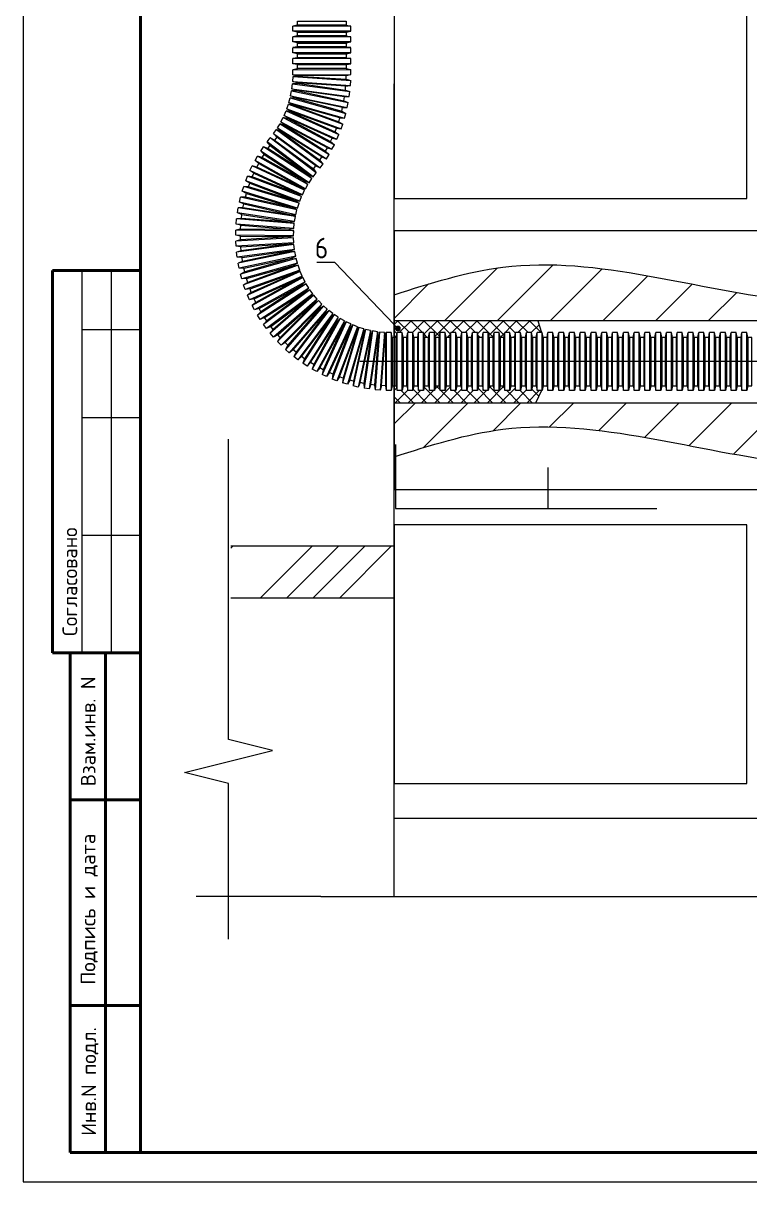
# Model space of a CAD drawing. Header units: millimetres. Extents: x -495897 to 1376592, y -28539 to 470976.
# Drawn here: x 304673 to 317042, y 242224 to 261932 of the extents above; entities that cross this region are included whole.
import ezdxf
from ezdxf import colors
from ezdxf.entities.mleader import LeaderData, LeaderLine
from ezdxf.enums import TextEntityAlignment as Align
from ezdxf.math import Vec2, Vec3

# ---------------------------------------------------------------- set-up
doc = ezdxf.new("R2010")
doc.units = ezdxf.units.MM
doc.linetypes.add('K5LT_BASIC', pattern=[0])
doc.linetypes.add('K5LT_THIN_INCLUDED_TO_HATCHING', pattern=[0])
doc.styles.add('ISOCPEUR', font='isocpeur.ttf', dxfattribs={"width": 0.9, "height": 350})
doc.styles.add('XREF1$0$Standard', font='isocpeur.ttf')
doc.styles.add('ГОСТ', font='')
doc.styles.get('ГОСТ').set_extended_font_data('GOST 2.304 type A')
doc.dimstyles.new('ГОСТ', dxfattribs={"dimtxt": 2.5, "dimasz": 2.5, "dimexe": 1.25, "dimexo": 0, "dimgap": 1, "dimtad": 1, "dimtxsty": 'ГОСТ', "dimblk": 'ARCHTICK', "dimcen": 2.5, "dimaunit": 1, "dimadec": 3, "dimazin": 0, "dimtfac": 1, "dimtmove": 0, "dimatfit": 3, "dimldrblk": 'DOTSMALL', "dimfxl": 1, "dimlwd": 13, "dimlwe": 13, "dimarcsym": 0})
pattern_1 = [(45, (224389.19, 432206.3), (-112.2532, 112.2532), []), (135, (224389.19, 432206.3), (-112.2532, -112.2532), [])]
pattern_2 = [(45, (219572.1, 432206.3), (-449.0128, 449.0128), [])]

# ---------------------------------------------------------------- blocks, each defined once
blk = doc.blocks.new('*U1052')
at = {"lineweight": 50}
for p, q in [((5, 155), (20, 155)), ((5, 155), (5, 90)), ((5, 90), (20, 90)), ((8, 5), (8, 90)), ((14, 5), (14, 90)), ((8, 65), (20, 65)), ((8, 30), (20, 30)), ((8, 5), (20, 5))]:
    blk.add_line(p, q, dxfattribs=at)
for p, q in [((10, 155), (10, 90)), ((15, 155), (15, 90)), ((10, 145), (20, 145)), ((10, 130), (20, 130)), ((10, 110), (20, 110))]:
    blk.add_line(p, q)
blk.add_lwpolyline([(0, 0), (420, 0), (420, 297), (0, 297)], close=True)
blk.add_lwpolyline([(20, 292), (415, 292), (415, 5), (20, 5)], close=True, dxfattribs=at)
at = {"style": 'XREF1$0$Standard'}
for s, p in [('Согласовано', (7.95, 102.07)), ('Взам.инв. N', (11.07, 76.61)), ('Подпись и дата', (11.04, 46.36)), ('Инв.N подл.', (11.17, 17.07))]:
    blk.add_text(s, height=2.5, rotation=90, dxfattribs=at).set_placement(p, align=Align.MIDDLE_CENTER)
for tag, p in [('СОГЛАСОВАНО_ДАТА2', (14.37, 145.56)), ('СОГЛАСОВАНО_ДАТА3', (19.37, 145.56)), ('СОГЛАСОВАНО_ФАМИЛИЯ2', (14.37, 110.56)), ('СОГЛАСОВАНО_ФАМИЛИЯ3', (19.37, 110.56)), ('СОГЛАСОВАНО_ДОЛЖНОСТЬ2', (14.37, 90.56)), ('СОГЛАСОВАНО_ДОЛЖНОСТЬ3', (19.37, 90.56))]:
    blk.add_attdef(tag, p, '', height=2.5, rotation=90, dxfattribs=at)
for tag, p in [('ВЗАМ_ИНВ_НОМЕР', (19.37, 77.5)), ('ИНВ_N_ПОДЛ', (19.37, 17.5))]:
    blk.add_attdef(tag, text='', height=2.5, rotation=90, dxfattribs=at).set_placement(p, align=Align.CENTER)
blk.add_attdef('ИНВ_ДАТА', text='', height=2.5, rotation=90, dxfattribs=at).set_placement((19.37, 63.83), align=Align.RIGHT)
blk = doc.blocks.new('кирпичная стена')
at = {"linetype": 'K5LT_BASIC', "lineweight": 18}
for p, q in [((260, 106.16), (260, 194.16)), ((380, 194.16), (380, 106.16)), ((380, -131.23), (380, 145.24)), ((380, 106.16), (260, 106.16)), ((130, 95.24), (380, 95.24)), ((380, 95.24), (380, 7.24)), ((380, 7.24), (130, 7.24)), ((260, -92.76), (260, -4.76)), ((260, -4.76), (380, -4.76)), ((380, -4.76), (380, -92.76)), ((380, -92.76), (260, -92.76)), ((130, -104.76), (380, -104.76))]:
    blk.add_line(p, q, dxfattribs=at)
at = {"linetype": 'K5LT_THIN_INCLUDED_TO_HATCHING', "lineweight": 9}
blk.add_line((405, -131.23), (237.5, -131.23), dxfattribs=at)
blk = doc.blocks.new('_Dot')
at = {"color": 0, "linetype": 'ByBlock', "lineweight": -2}
blk.add_line((-0.5, 0), (-1, 0), dxfattribs=at)
at = {"color": 0, "linetype": 'ByBlock', "lineweight": 0, "const_width": 0.5}
blk.add_lwpolyline([(-0.25, 0, 1), (0.25, 0, 1)], format="xyb", close=True, dxfattribs=at)
blk = doc.blocks.new('_ArchTick')
at = {"color": 0, "const_width": 0.15}
blk.add_lwpolyline([(-0.5, -0.5), (0.5, 0.5)], dxfattribs=at)
blk = doc.blocks.new('*D1063')
at = {"color": 0, "lineweight": 13, "transparency": 16777216}
for p, q in [((311013, 254766), (311013, 253677)), ((313603, 254373), (313603, 253677)), ((311013, 253678), (313603, 253678)), ((313603, 253678), (315457, 253678))]:
    blk.add_line(p, q, dxfattribs=at)
at = {"layer": 'Defpoints', "color": 0, "transparency": 16777216}
for p in [(311013, 254771), (313603, 254378), (311013, 253678)]:
    blk.add_point(p, dxfattribs=at)
at = {"color": 0, "lineweight": 13, "transparency": 16777216, "xscale": 3, "yscale": 3, "zscale": 3, "rotation": 180}
blk.add_blockref('_ArchTick', (311013, 253678), dxfattribs=at)
at = {"color": 0, "lineweight": 13, "transparency": 16777216, "xscale": 3, "yscale": 3, "zscale": 3}
blk.add_blockref('_ArchTick', (313603, 253678), dxfattribs=at)
at = {"color": 0, "lineweight": 13, "transparency": 16777216, "insert": (315453, 253681), "char_height": 2.5, "attachment_point": 5, "style": 'ГОСТ'}
blk.add_mtext('min50', dxfattribs=at)
blk = doc.blocks.new('_DotSmall')
at = {"color": 0, "linetype": 'ByBlock', "const_width": 0.5}
blk.add_lwpolyline([(-0.0625, 0, 1), (0.0625, 0, 1)], format="xyb", close=True, dxfattribs=at)

msp = doc.modelspace()

# ---------------------------------------------------------------- hatches: boundary and pattern name
h = msp.add_hatch()
h.set_pattern_fill('ANSI31', color=256, scale=200)
h.set_pattern_definition(pattern_2)
edge = h.paths.add_edge_path()
edge.add_spline(control_points=[(323490.678, 257759.785), (321595.795, 257387.873), (318048.36, 256691.612), (313823.641, 258214.95), (311603.84, 257509.023), (310990.678, 257314.029)], knot_values=[0, 0, 0, 0, 57.222456367, 107.126832094, 126.172454205, 126.172454205, 126.172454205, 126.172454205], degree=3, periodic=0)
edge.add_line((310990.678, 257314.029), (310990.678, 256868.214))
edge.add_line((310990.678, 256868.214), (320990.678, 256868.214))
edge.add_line((320990.678, 256868.214), (320990.678, 257175.316))
edge.add_line((320990.678, 257175.316), (323490.678, 257175.316))
edge.add_line((323490.678, 257175.316), (323490.678, 257759.785))
h = msp.add_hatch()
h.set_pattern_fill('ANSI37', color=256, scale=50)
h.set_pattern_definition(pattern_1)
h.paths.add_polyline_path([(313434.487, 256869.584), (310990.678, 256869.584), (310990.678, 256587.338), (311021.741, 256587.338), (311037.644, 256667.816), (311123.304, 256667.816), (311139.207, 256587.338), (311205.185, 256587.338), (311221.088, 256667.816), (311306.749, 256667.816), (311322.652, 256587.338), (311388.63, 256587.338), (311404.533, 256667.816), (311490.193, 256667.816), (311506.096, 256587.338), (311572.075, 256587.338), (311587.978, 256667.816), (311673.638, 256667.816), (311689.541, 256587.338), (311755.519, 256587.338), (311771.422, 256667.816), (311857.082, 256667.816), (311872.985, 256587.338), (311938.964, 256587.338), (311954.867, 256667.816), (312040.527, 256667.816), (312056.43, 256587.338), (312122.409, 256587.338), (312138.311, 256667.816), (312223.972, 256667.816), (312239.875, 256587.338), (312305.853, 256587.338), (312321.756, 256667.816), (312407.416, 256667.816), (312423.319, 256587.338), (312489.298, 256587.338), (312505.201, 256667.816), (312590.861, 256667.816), (312606.764, 256587.338), (312672.742, 256587.338), (312688.645, 256667.816), (312774.306, 256667.816), (312790.208, 256587.338), (312856.187, 256587.338), (312872.09, 256667.816), (312957.75, 256667.816), (312973.653, 256587.338), (313039.632, 256587.338), (313055.535, 256667.816), (313141.195, 256667.816), (313157.098, 256587.338), (313223.076, 256587.338), (313238.979, 256667.816), (313324.639, 256667.816), (313340.542, 256587.338), (313406.521, 256587.338), (313422.424, 256667.816), (313497.759, 256667.816)])
h = msp.add_hatch()
h.set_pattern_fill('ANSI37', color=256, scale=50)
h.set_pattern_definition(pattern_1)
h.paths.add_polyline_path([(313497.759, 255682.816), (313422.424, 255682.816), (313406.521, 255763.293), (313340.542, 255763.293), (313324.639, 255682.816), (313238.979, 255682.816), (313223.076, 255763.293), (313157.098, 255763.293), (313141.195, 255682.816), (313055.535, 255682.816), (313039.632, 255763.293), (312973.653, 255763.293), (312957.75, 255682.816), (312872.09, 255682.816), (312856.187, 255763.293), (312790.208, 255763.293), (312774.306, 255682.816), (312688.645, 255682.816), (312672.742, 255763.293), (312606.764, 255763.293), (312590.861, 255682.816), (312505.201, 255682.816), (312489.298, 255763.293), (312423.319, 255763.293), (312407.416, 255682.816), (312321.756, 255682.816), (312305.853, 255763.293), (312239.875, 255763.293), (312223.972, 255682.816), (312138.311, 255682.816), (312122.409, 255763.293), (312056.43, 255763.293), (312040.527, 255682.816), (311954.867, 255682.816), (311938.964, 255763.293), (311872.985, 255763.293), (311857.082, 255682.816), (311771.422, 255682.816), (311755.519, 255763.293), (311689.541, 255763.293), (311673.638, 255682.816), (311587.978, 255682.816), (311572.075, 255763.293), (311506.096, 255763.293), (311490.193, 255682.816), (311404.533, 255682.816), (311388.63, 255763.293), (311322.652, 255763.293), (311306.749, 255682.816), (311221.088, 255682.816), (311205.185, 255763.293), (311139.207, 255763.293), (311123.304, 255682.816), (311037.644, 255682.816), (311021.741, 255763.293), (310990.678, 255763.293), (310990.678, 255470.392), (311217.292, 255470.392), (311323.831, 255585.626, -1), (311332.317, 255594.804, -1), (311323.831, 255585.626), (311217.292, 255470.392), (313394.113, 255470.392)])
h = msp.add_hatch()
h.set_pattern_fill('ANSI31', color=256, scale=200)
h.set_pattern_definition(pattern_2)
edge = h.paths.add_edge_path()
edge.add_line((320990.678, 255468.994), (310990.678, 255468.994))
edge.add_line((310990.678, 255468.994), (310990.678, 254556.216))
edge.add_spline(control_points=[(310990.678, 254556.216), (311603.84, 254751.209), (313823.641, 255457.136), (318048.36, 253933.798), (321595.795, 254630.059), (323490.678, 255001.971)], knot_values=[0, 0, 0, 0, 19.045622111, 68.949997839, 126.172454205, 126.172454205, 126.172454205, 126.172454205], degree=3, periodic=0)
edge.add_line((323490.678, 255001.971), (323490.678, 255175.316))
edge.add_line((323490.678, 255175.316), (320990.678, 255175.316))
edge.add_line((320990.678, 255175.316), (320990.678, 255468.994))
h = msp.add_hatch()
h.set_pattern_fill('ANSI34', color=256, scale=100)
h.set_pattern_definition([(45, (221968, 402491), (-1347.038, 1347.038), []), (45, (222417.1, 402491), (-1347.038, 1347.038), []), (45, (222866.1, 402491), (-1347.038, 1347.038), []), (45, (223315.1, 402491), (-1347.038, 1347.038), [])])
h.paths.add_polyline_path([(308209.587, 253034.92), (308209.587, 252152.566), (310990.678, 252152.566), (310990.678, 253034.92)])

# ---------------------------------------------------------------- linework, layer by layer
for p, q in [((309344.532, 261899.234), (309264.055, 261883.331)), ((309264.055, 261797.671), (309264.055, 261883.331)), ((310249.055, 261883.331), (309264.055, 261883.331)), ((309344.532, 261781.768), (309264.055, 261797.671)), ((310249.055, 261797.671), (309264.055, 261797.671)), ((310168.577, 261899.234), (310249.055, 261883.331)), ((310168.577, 261781.768), (310249.055, 261797.671)), ((310249.055, 261797.671), (310249.055, 261883.331)), ((309344.532, 261715.789), (309264.055, 261699.886)), ((309264.055, 261614.226), (309264.055, 261699.886)), ((310249.055, 261699.886), (309264.055, 261699.886)), ((309344.532, 261598.323), (309264.055, 261614.226)), ((310249.055, 261614.226), (309264.055, 261614.226)), ((309344.532, 261532.345), (309264.055, 261516.442)), ((310168.577, 261715.789), (310249.055, 261699.886)), ((310168.577, 261598.323), (310249.055, 261614.226)), ((310168.577, 261532.345), (310249.055, 261516.442)), ((310249.055, 261614.226), (310249.055, 261699.886)), ((309344.532, 261527.999), (309264.055, 261512.096)), ((310249.055, 261516.442), (309264.055, 261516.442)), ((309264.055, 261426.436), (309264.055, 261512.096)), ((310249.055, 261512.096), (309264.055, 261512.096)), ((309264.055, 261426.436), (309264.055, 261512.096)), ((309344.532, 261410.533), (309264.055, 261426.436)), ((310249.055, 261426.436), (309264.055, 261426.436)), ((309344.532, 261410.533), (309264.055, 261426.436)), ((310249.055, 261426.436), (309264.055, 261426.436)), ((309344.532, 261344.554), (309264.055, 261328.651)), ((309344.532, 261344.554), (309264.055, 261328.651)), ((310168.577, 261527.999), (310249.055, 261512.096)), ((310168.577, 261410.533), (310249.055, 261426.436)), ((310168.577, 261410.533), (310249.055, 261426.436)), ((310168.577, 261344.554), (310249.055, 261328.651)), ((310168.577, 261344.554), (310249.055, 261328.651)), ((310249.055, 261426.436), (310249.055, 261512.096)), ((310249.055, 261426.436), (310249.055, 261512.096)), ((309264.055, 261242.991), (309264.055, 261328.651)), ((310249.055, 261328.651), (309264.055, 261328.651)), ((310249.055, 261328.651), (309264.055, 261328.651)), ((309344.532, 261227.088), (309264.055, 261242.991)), ((310249.055, 261242.991), (309264.055, 261242.991)), ((309344.563, 261153.974), (309264.226, 261137.375)), ((309264.226, 261137.375), (310249.189, 261145.904)), ((310168.577, 261227.088), (310249.055, 261242.991)), ((310168.577, 261161.11), (310249.189, 261145.904)), ((310249.055, 261242.991), (310249.055, 261328.651)), ((310249.931, 261060.247), (310249.189, 261145.904)), ((309260.81, 260938.33), (309266.68, 261023.789)), ((309264.968, 261051.718), (309264.226, 261137.375)), ((309264.968, 261051.718), (310249.931, 261060.247)), ((309345.58, 261036.512), (309264.968, 261051.718)), ((309348.057, 261034.14), (309266.68, 261023.789)), ((309266.68, 261023.789), (310249.364, 260956.291)), ((310169.594, 261043.648), (310249.931, 261060.247)), ((310170.166, 260977.672), (310249.364, 260956.291)), ((310243.494, 260870.833), (310249.364, 260956.291)), ((309225.914, 260697.405), (309243.32, 260781.278)), ((309243.32, 260781.278), (310207.771, 260581.127)), ((309325.35, 260780.496), (309243.32, 260781.278)), ((309247.367, 260817.819), (309259.078, 260902.675)), ((309324.915, 260791.064), (309247.367, 260817.819)), ((309247.367, 260817.819), (310223.12, 260683.162)), ((309340.974, 260907.427), (309259.078, 260902.675)), ((309259.078, 260902.675), (310234.83, 260768.018)), ((309340.008, 260916.95), (309260.81, 260938.33)), ((309260.81, 260938.33), (310243.494, 260870.833)), ((310157.282, 260794.774), (310234.83, 260768.018)), ((310162.116, 260860.482), (310243.494, 260870.833)), ((310223.12, 260683.162), (310234.83, 260768.018)), ((309161.059, 260472.936), (309190.553, 260553.359)), ((309190.553, 260553.359), (310115.324, 260214.205)), ((309271.585, 260540.579), (309190.553, 260553.359)), ((309196.707, 260580.655), (309219.907, 260663.113)), ((309269.869, 260543.549), (309196.707, 260580.655)), ((309196.707, 260580.655), (310144.889, 260313.87)), ((309219.907, 260663.113), (310168.09, 260396.328)), ((309301.684, 260656.624), (309219.907, 260663.113)), ((309301.481, 260665.481), (309225.914, 260697.405)), ((309225.914, 260697.405), (310190.365, 260497.254)), ((310132.204, 260613.051), (310207.771, 260581.127)), ((310141.224, 260678.41), (310223.12, 260683.162)), ((310190.365, 260497.254), (310207.771, 260581.127)), ((309115.435, 260362.834), (309150.556, 260440.964)), ((309182.318, 260315.334), (309115.435, 260362.834)), ((309115.435, 260362.834), (310013.841, 259958.988)), ((309150.556, 260440.964), (310048.962, 260037.118)), ((309230.478, 260422.473), (309150.556, 260440.964)), ((309231.14, 260430.296), (309161.059, 260472.936)), ((309161.059, 260472.936), (310085.829, 260133.783)), ((310094.928, 260433.434), (310168.09, 260396.328)), ((310108.335, 260498.036), (310190.365, 260497.254)), ((310144.889, 260313.87), (310168.09, 260396.328)), ((309000.071, 260149.516), (309045.542, 260222.111)), ((309045.542, 260222.111), (309880.305, 259699.238)), ((309122.187, 260192.868), (309045.542, 260222.111)), ((309060.958, 260253.326), (309101.267, 260328.909)), ((309124.485, 260201.424), (309060.958, 260253.326)), ((309060.958, 260253.326), (309930.086, 259789.815)), ((309101.267, 260328.909), (309970.395, 259865.398)), ((309179.761, 260305.071), (309101.267, 260328.909)), ((310045.243, 260256.846), (310115.324, 260214.205)), ((310063.113, 260320.358), (310144.889, 260313.87)), ((310085.829, 260133.783), (310115.324, 260214.205)), ((308824.872, 259912.69), (308876.462, 259981.072)), ((309662.783, 259387.84), (308876.462, 259981.072)), ((308951.559, 259942.499), (308876.462, 259981.072)), ((308935.546, 260056.186), (308986.484, 260125.056)), ((308990.792, 259995.545), (308935.546, 260056.186)), ((308935.546, 260056.186), (309727.474, 259470.46)), ((308986.484, 260125.056), (309778.412, 259539.33)), ((309060.643, 260089.986), (308986.484, 260125.056)), ((309059.832, 260093.319), (309000.071, 260149.516)), ((309000.071, 260149.516), (309834.834, 259626.644)), ((309933.919, 259977.479), (310013.841, 259958.988)), ((309982.08, 260084.618), (310048.962, 260037.118)), ((310004.797, 260146.562), (310085.829, 260133.783)), ((310013.841, 259958.988), (310048.962, 260037.118)), ((308716.874, 259757.864), (308763.735, 259829.57)), ((309588.271, 259290.714), (308763.735, 259829.57)), ((308839.802, 259798.856), (308763.735, 259829.57)), ((308879.539, 259851.526), (308824.872, 259912.69)), ((309611.193, 259319.458), (308824.872, 259912.69)), ((309851.592, 259813.653), (309930.086, 259789.815)), ((309906.868, 259917.301), (309970.395, 259865.398)), ((309930.086, 259789.815), (309970.395, 259865.398)), ((308619.669, 259595.849), (308661.427, 259670.641)), ((308682.184, 259542.732), (308619.669, 259595.849)), ((309479.707, 259115.681), (308619.669, 259595.849)), ((309521.464, 259190.474), (308661.427, 259670.641)), ((308739.447, 259645.296), (308661.427, 259670.641)), ((308775.541, 259700.526), (308716.874, 259757.864)), ((309541.41, 259219.008), (308716.874, 259757.864)), ((309723.166, 259599.971), (309778.412, 259539.33)), ((309758.189, 259655.886), (309834.834, 259626.644)), ((309820.545, 259755.436), (309880.305, 259699.238)), ((309834.834, 259626.644), (309880.305, 259699.238)), ((308534.416, 259426.582), (308570.278, 259504.374)), ((308600.844, 259378.448), (308534.416, 259426.582)), ((309428.94, 259014.208), (308534.416, 259426.582)), ((309464.802, 259092), (308570.278, 259504.374)), ((308650.021, 259485.124), (308570.278, 259504.374)), ((309611.193, 259319.458), (309662.783, 259387.84)), ((309612.948, 259453.322), (309662.783, 259387.84)), ((309653.315, 259505.53), (309727.474, 259470.46)), ((309727.474, 259470.46), (309778.412, 259539.33)), ((308462.057, 259251.941), (308492.315, 259332.079)), ((308531.729, 259208.636), (308462.057, 259251.941)), ((309383.559, 258904.006), (308462.057, 259251.941)), ((309413.817, 258984.144), (308492.315, 259332.079)), ((308573.222, 259318.529), (308492.315, 259332.079)), ((309458.949, 259243.591), (309521.464, 259190.474)), ((309465.343, 259249.722), (309541.41, 259219.008)), ((309479.707, 259115.681), (309521.464, 259190.474)), ((309529.604, 259348.052), (309588.271, 259290.714)), ((309537.37, 259355.231), (309611.193, 259319.458)), ((309541.41, 259219.008), (309588.271, 259290.714)), ((308354.327, 258890.152), (308373.345, 258973.674)), ((309333.761, 258754.982), (308373.345, 258973.674)), ((308455.345, 258971.313), (308373.345, 258973.674)), ((308402.002, 259072.977), (308426.786, 259154.973)), ((308474.435, 259034.469), (308402.002, 259072.977)), ((309344.869, 258787.976), (308402.002, 259072.977)), ((309369.654, 258869.973), (308426.786, 259154.973)), ((308508.423, 259146.911), (308426.786, 259154.973)), ((309344.145, 259027.449), (309413.817, 258984.144)), ((309349.197, 259033.458), (309428.94, 259014.208)), ((309383.559, 258904.006), (309413.817, 258984.144)), ((309398.375, 259140.135), (309464.802, 259092)), ((309401.687, 259141.027), (309479.707, 259115.681)), ((309428.94, 259014.208), (309464.802, 259092)), ((308320.162, 258703.733), (308332.679, 258788.474)), ((308414.616, 258792.446), (308332.679, 258788.474)), ((309307.106, 258644.541), (308332.679, 258788.474)), ((308429.265, 258856.778), (308354.327, 258890.152)), ((309314.743, 258671.46), (308354.327, 258890.152)), ((309258.823, 258788.356), (309333.761, 258754.982)), ((309263.233, 258796.039), (309344.869, 258787.976)), ((309297.221, 258908.481), (309369.654, 258869.973)), ((309302.652, 258917.556), (309383.559, 258904.006)), ((309344.869, 258787.976), (309369.654, 258869.973)), ((308299.985, 258516.041), (308306.668, 258601.44)), ((308388.14, 258611.017), (308306.668, 258601.44)), ((309288.666, 258524.598), (308306.668, 258601.44)), ((308397.451, 258676.241), (308320.162, 258703.733)), ((309294.589, 258559.801), (308320.162, 258703.733)), ((309229.816, 258672.033), (309307.106, 258644.541)), ((309232.743, 258673.822), (309314.743, 258671.46)), ((309294.589, 258559.801), (309307.106, 258644.541)), ((309314.743, 258671.46), (309333.761, 258754.982)), ((308292.28, 258327.427), (308293.188, 258413.082)), ((308373.83, 258428.131), (308293.188, 258413.082)), ((309278.133, 258402.637), (308293.188, 258413.082)), ((308378.977, 258493.908), (308299.985, 258516.041)), ((309281.983, 258439.199), (308299.985, 258516.041)), ((309197.829, 258419.392), (309278.133, 258402.637)), ((309200.511, 258429.623), (309281.983, 258439.199)), ((309209.675, 258546.731), (309288.666, 258524.598)), ((309212.652, 258555.828), (309294.589, 258559.801)), ((309277.224, 258316.981), (309278.133, 258402.637)), ((309281.983, 258439.199), (309288.666, 258524.598)), ((308372.584, 258310.672), (308292.28, 258327.427)), ((309277.224, 258316.981), (308292.28, 258327.427)), ((309275.769, 258282.198), (308292.486, 258224.072)), ((308371.884, 258244.697), (308292.486, 258224.072)), ((308297.54, 258138.562), (308292.486, 258224.072)), ((309280.824, 258196.687), (308297.54, 258138.562)), ((309194.494, 258293.324), (309275.769, 258282.198)), ((309196.583, 258301.933), (309277.224, 258316.981)), ((309201.425, 258176.063), (309280.824, 258196.687)), ((309280.824, 258196.687), (309275.769, 258282.198)), ((308378.816, 258127.435), (308297.54, 258138.562)), ((309281.006, 258168.707), (308305.139, 258034.882)), ((308382.709, 258061.572), (308305.139, 258034.882)), ((308316.777, 257950.017), (308305.139, 258034.882)), ((309292.644, 258083.841), (308316.777, 257950.017)), ((309296.076, 258050.363), (308332.149, 257847.708)), ((309199.114, 258173.528), (309281.006, 258168.707)), ((309214.049, 258049.368), (309296.076, 258050.363)), ((309215.073, 258057.151), (309292.644, 258083.841)), ((309292.644, 258083.841), (309281.006, 258168.707)), ((309313.7, 257966.535), (309296.076, 258050.363)), ((308398.668, 257945.195), (308316.777, 257950.017)), ((308407.632, 257879.828), (308332.149, 257847.708)), ((308349.773, 257763.88), (308332.149, 257847.708)), ((309313.7, 257966.535), (308349.773, 257763.88)), ((309320.296, 257930.367), (308372.229, 257663.171)), ((309343.532, 257847.919), (308395.465, 257580.722)), ((309351.926, 257814.132), (308424.753, 257481.604)), ((309238.216, 257934.415), (309313.7, 257966.535)), ((309238.522, 257923.843), (309320.296, 257930.367)), ((309270.386, 257810.781), (309343.532, 257847.919)), ((309270.805, 257801.933), (309351.926, 257814.132)), ((309343.532, 257847.919), (309320.296, 257930.367)), ((309380.844, 257733.5), (309351.926, 257814.132)), ((308431.8, 257764.875), (308349.773, 257763.88)), ((308445.374, 257700.308), (308372.229, 257663.171)), ((308395.465, 257580.722), (308372.229, 257663.171)), ((309380.844, 257733.5), (308453.671, 257400.973)), ((309388.894, 257706.702), (308490.143, 257303.623)), ((309423.947, 257628.543), (308525.197, 257225.464)), ((309432.347, 257605.673), (308569.284, 257130.966)), ((309308.956, 257688.28), (309388.894, 257706.702)), ((309310.46, 257691.363), (309380.844, 257733.5)), ((309354.169, 257580.822), (309432.347, 257605.673)), ((309357.025, 257581.1), (309423.947, 257628.543)), ((309423.947, 257628.543), (309388.894, 257706.702)), ((309473.63, 257530.617), (309432.347, 257605.673)), ((308477.239, 257587.246), (308395.465, 257580.722)), ((308495.137, 257523.742), (308424.753, 257481.604)), ((308453.671, 257400.973), (308424.753, 257481.604)), ((308534.792, 257413.172), (308453.671, 257400.973)), ((309473.63, 257530.617), (308610.567, 257055.91)), ((309490.478, 257497.94), (308661.391, 256966.112)), ((309536.728, 257425.839), (308707.641, 256894.011)), ((309554.601, 257395.963), (308764.537, 256807.726)), ((309410.78, 257477.898), (309473.63, 257530.617)), ((309414.152, 257467.874), (309490.478, 257497.94)), ((309477.575, 257369.001), (309536.728, 257425.839)), ((309480.553, 257360.658), (309554.601, 257395.963)), ((309536.728, 257425.839), (309490.478, 257497.94)), ((309605.757, 257327.255), (309554.601, 257395.963)), ((308557.066, 257351.067), (308490.143, 257303.623)), ((308525.197, 257225.464), (308490.143, 257303.623)), ((308605.135, 257243.886), (308525.197, 257225.464)), ((309605.757, 257327.255), (308815.692, 256739.018)), ((309621.265, 257303.965), (308878.946, 256656.519)), ((309677.57, 257239.41), (308935.251, 256591.963)), ((309698.813, 257213.308), (309004.25, 256514.876)), ((309550.162, 257263.052), (309621.265, 257303.965)), ((309550.704, 257266.439), (309605.757, 257327.255)), ((309677.57, 257239.41), (309621.265, 257303.965)), ((309627.374, 257174.527), (309677.57, 257239.41)), ((309630.789, 257167.458), (309698.813, 257213.308)), ((309759.552, 257152.906), (309698.813, 257213.308)), ((308632.135, 257183.685), (308569.284, 257130.966)), ((308610.567, 257055.91), (308569.284, 257130.966)), ((308688.746, 257080.76), (308610.567, 257055.91)), ((308720.543, 257022.95), (308661.391, 256966.112)), ((309759.552, 257152.906), (309064.989, 256454.474)), ((309784.915, 257126.291), (309139.033, 256382.611)), ((309849.589, 257070.122), (309203.706, 256326.442)), ((309875.149, 257046.485), (309282.587, 256259.659)), ((309714.08, 257084.628), (309759.552, 257152.906)), ((309720.138, 257075.958), (309784.915, 257126.291)), ((309849.589, 257070.122), (309784.915, 257126.291)), ((309808.826, 256998.934), (309849.589, 257070.122)), ((309814.031, 256991.766), (309875.149, 257046.485)), ((309943.575, 256994.953), (309875.149, 257046.485)), ((308707.641, 256894.011), (308661.391, 256966.112)), ((308783.966, 256924.077), (308707.641, 256894.011)), ((308819.59, 256868.542), (308764.537, 256807.726)), ((308815.692, 256739.018), (308764.537, 256807.726)), ((309943.575, 256994.953), (309351.013, 256208.127)), ((309965.011, 256976.969), (309434.93, 256146.766)), ((310037.21, 256930.871), (309507.128, 256100.667)), ((310066.906, 256911.061), (309594.942, 256046.495)), ((310142.093, 256870.017), (309670.128, 256005.451)), ((310173.878, 256851.542), (309761.29, 255957.116)), ((310251.661, 256815.661), (309839.074, 255921.236)), ((309907.864, 256921.1), (309943.575, 256994.953)), ((309908.298, 256917.698), (309965.011, 256976.969)), ((310037.21, 256930.871), (309965.011, 256976.969)), ((310007.304, 256854.483), (310037.21, 256930.871)), ((310014.387, 256848.044), (310066.906, 256911.061)), ((310142.093, 256870.017), (310066.906, 256911.061)), ((310117.49, 256791.76), (310142.093, 256870.017)), ((310125.728, 256785.126), (310173.878, 256851.542)), ((310251.661, 256815.661), (310173.878, 256851.542)), ((310232.392, 256735.923), (310251.661, 256815.661)), ((320990.678, 256868.214), (310990.678, 256868.214)), ((313434.487, 256869.584), (313497.759, 256667.816)), ((308889.74, 256774.323), (308815.692, 256739.018)), ((308929.142, 256721.402), (308878.946, 256656.519)), ((308935.251, 256591.963), (308878.946, 256656.519)), ((309006.353, 256632.877), (308935.251, 256591.963)), ((310282.803, 256800.099), (309933.462, 255879.129)), ((310362.895, 256769.719), (310013.554, 255848.749)), ((310388.5, 256758.435), (310111.264, 255813.255)), ((310470.697, 256734.325), (310193.462, 255789.145)), ((310239.392, 256730.493), (310282.803, 256800.099)), ((310362.895, 256769.719), (310282.803, 256800.099)), ((310502.648, 256723.757), (310293.102, 255761.304)), ((310349.222, 256688.833), (310362.895, 256769.719)), ((310350.589, 256685.687), (310388.5, 256758.435)), ((310586.348, 256705.534), (310376.802, 255743.081)), ((310470.697, 256734.325), (310388.5, 256758.435)), ((310463.306, 256652.625), (310470.697, 256734.325)), ((310469.989, 256648.505), (310502.648, 256723.757)), ((310622.048, 256696.752), (310477.882, 255722.359)), ((310586.348, 256705.534), (310502.648, 256723.757)), ((310706.786, 256684.214), (310562.62, 255709.822)), ((310584.766, 256623.516), (310586.348, 256705.534)), ((310594.537, 256619.469), (310622.048, 256696.752)), ((310706.786, 256684.214), (310622.048, 256696.752)), ((310741.049, 256678.047), (310665.044, 255695.984)), ((310710.739, 256602.276), (310706.786, 256684.214)), ((310718.984, 256599.037), (310741.049, 256678.047)), ((310826.454, 256671.437), (310741.049, 256678.047)), ((310826.454, 256671.437), (310750.449, 255689.374)), ((310836.099, 256589.973), (310826.454, 256671.437)), ((310838.296, 256587.338), (310854.199, 256667.816)), ((310939.859, 256667.816), (310854.199, 256667.816)), ((310854.199, 256667.816), (310854.199, 255682.816)), ((310955.762, 256587.338), (310939.859, 256667.816)), ((310939.859, 256667.816), (310939.859, 255682.816)), ((311021.741, 256587.338), (311037.644, 256667.816)), ((311123.304, 256667.816), (311037.644, 256667.816)), ((311037.644, 255682.816), (311037.644, 256667.816)), ((311139.207, 256587.338), (311123.304, 256667.816)), ((311123.304, 255682.816), (311123.304, 256667.816)), ((311205.185, 256587.338), (311221.088, 256667.816)), ((311306.749, 256667.816), (311221.088, 256667.816)), ((311221.088, 255682.816), (311221.088, 256667.816)), ((311322.652, 256587.338), (311306.749, 256667.816)), ((311306.749, 255682.816), (311306.749, 256667.816)), ((311388.63, 256587.338), (311404.533, 256667.816)), ((311490.193, 256667.816), (311404.533, 256667.816)), ((311404.533, 255682.816), (311404.533, 256667.816)), ((311506.096, 256587.338), (311490.193, 256667.816)), ((311490.193, 255682.816), (311490.193, 256667.816)), ((311572.075, 256587.338), (311587.978, 256667.816)), ((311673.638, 256667.816), (311587.978, 256667.816)), ((311587.978, 255682.816), (311587.978, 256667.816)), ((311689.541, 256587.338), (311673.638, 256667.816)), ((311673.638, 255682.816), (311673.638, 256667.816)), ((311755.519, 256587.338), (311771.422, 256667.816)), ((311857.082, 256667.816), (311771.422, 256667.816)), ((311771.422, 255682.816), (311771.422, 256667.816)), ((311872.985, 256587.338), (311857.082, 256667.816)), ((311857.082, 255682.816), (311857.082, 256667.816)), ((311938.964, 256587.338), (311954.867, 256667.816)), ((312040.527, 256667.816), (311954.867, 256667.816)), ((311954.867, 255682.816), (311954.867, 256667.816)), ((312056.43, 256587.338), (312040.527, 256667.816)), ((312040.527, 255682.816), (312040.527, 256667.816)), ((312122.409, 256587.338), (312138.311, 256667.816)), ((312223.972, 256667.816), (312138.311, 256667.816)), ((312138.311, 255682.816), (312138.311, 256667.816)), ((312239.875, 256587.338), (312223.972, 256667.816)), ((312223.972, 255682.816), (312223.972, 256667.816)), ((312305.853, 256587.338), (312321.756, 256667.816)), ((312407.416, 256667.816), (312321.756, 256667.816)), ((312321.756, 255682.816), (312321.756, 256667.816)), ((312423.319, 256587.338), (312407.416, 256667.816)), ((312407.416, 255682.816), (312407.416, 256667.816)), ((312489.298, 256587.338), (312505.201, 256667.816)), ((312590.861, 256667.816), (312505.201, 256667.816)), ((312505.201, 255682.816), (312505.201, 256667.816)), ((312606.764, 256587.338), (312590.861, 256667.816)), ((312590.861, 255682.816), (312590.861, 256667.816)), ((312672.742, 256587.338), (312688.645, 256667.816)), ((312774.306, 256667.816), (312688.645, 256667.816)), ((312688.645, 255682.816), (312688.645, 256667.816)), ((312790.208, 256587.338), (312774.306, 256667.816)), ((312774.306, 255682.816), (312774.306, 256667.816)), ((312856.187, 256587.338), (312872.09, 256667.816)), ((312957.75, 256667.816), (312872.09, 256667.816)), ((312872.09, 255682.816), (312872.09, 256667.816)), ((312973.653, 256587.338), (312957.75, 256667.816)), ((312957.75, 255682.816), (312957.75, 256667.816)), ((313039.632, 256587.338), (313055.535, 256667.816)), ((313141.195, 256667.816), (313055.535, 256667.816)), ((313055.535, 255682.816), (313055.535, 256667.816)), ((313157.098, 256587.338), (313141.195, 256667.816)), ((313141.195, 255682.816), (313141.195, 256667.816)), ((313223.076, 256587.338), (313238.979, 256667.816)), ((313324.639, 256667.816), (313238.979, 256667.816)), ((313238.979, 255682.816), (313238.979, 256667.816)), ((313340.542, 256587.338), (313324.639, 256667.816)), ((313324.639, 255682.816), (313324.639, 256667.816)), ((313406.521, 256587.338), (313422.424, 256667.816)), ((313508.084, 256667.816), (313422.424, 256667.816)), ((313422.424, 255682.816), (313422.424, 256667.816)), ((313523.987, 256587.338), (313508.084, 256667.816)), ((313508.084, 255682.816), (313508.084, 256667.816)), ((313589.965, 256587.338), (313605.868, 256667.816)), ((313691.529, 256667.816), (313605.868, 256667.816)), ((313605.868, 255682.816), (313605.868, 256667.816)), ((313707.432, 256587.338), (313691.529, 256667.816)), ((313691.529, 255682.816), (313691.529, 256667.816)), ((313773.41, 256587.338), (313789.313, 256667.816)), ((313874.973, 256667.816), (313789.313, 256667.816)), ((313789.313, 255682.816), (313789.313, 256667.816)), ((313890.876, 256587.338), (313874.973, 256667.816)), ((313874.973, 255682.816), (313874.973, 256667.816)), ((313956.855, 256587.338), (313972.758, 256667.816)), ((314058.418, 256667.816), (313972.758, 256667.816)), ((313972.758, 255682.816), (313972.758, 256667.816)), ((314074.321, 256587.338), (314058.418, 256667.816)), ((314058.418, 255682.816), (314058.418, 256667.816)), ((314140.299, 256587.338), (314156.202, 256667.816)), ((314241.862, 256667.816), (314156.202, 256667.816)), ((314156.202, 255682.816), (314156.202, 256667.816)), ((314257.765, 256587.338), (314241.862, 256667.816)), ((314241.862, 255682.816), (314241.862, 256667.816)), ((314323.744, 256587.338), (314339.647, 256667.816)), ((314425.307, 256667.816), (314339.647, 256667.816)), ((314339.647, 255682.816), (314339.647, 256667.816)), ((314441.21, 256587.338), (314425.307, 256667.816)), ((314425.307, 255682.816), (314425.307, 256667.816)), ((314507.189, 256587.338), (314523.092, 256667.816)), ((314608.752, 256667.816), (314523.092, 256667.816)), ((314523.092, 255682.816), (314523.092, 256667.816)), ((314624.655, 256587.338), (314608.752, 256667.816)), ((314608.752, 255682.816), (314608.752, 256667.816)), ((314690.633, 256587.338), (314706.536, 256667.816)), ((314792.196, 256667.816), (314706.536, 256667.816)), ((314706.536, 255682.816), (314706.536, 256667.816)), ((314808.099, 256587.338), (314792.196, 256667.816)), ((314792.196, 255682.816), (314792.196, 256667.816)), ((314874.078, 256587.338), (314889.981, 256667.816)), ((314975.641, 256667.816), (314889.981, 256667.816)), ((314889.981, 255682.816), (314889.981, 256667.816)), ((314991.544, 256587.338), (314975.641, 256667.816)), ((314975.641, 255682.816), (314975.641, 256667.816)), ((315057.522, 256587.338), (315073.425, 256667.816)), ((315159.086, 256667.816), (315073.425, 256667.816)), ((315073.425, 255682.816), (315073.425, 256667.816)), ((315174.988, 256587.338), (315159.086, 256667.816)), ((315159.086, 255682.816), (315159.086, 256667.816)), ((315240.967, 256587.338), (315256.87, 256667.816)), ((315342.53, 256667.816), (315256.87, 256667.816)), ((315256.87, 255682.816), (315256.87, 256667.816)), ((315358.433, 256587.338), (315342.53, 256667.816)), ((315342.53, 255682.816), (315342.53, 256667.816)), ((315424.412, 256587.338), (315440.315, 256667.816)), ((315525.975, 256667.816), (315440.315, 256667.816)), ((315440.315, 255682.816), (315440.315, 256667.816)), ((315541.878, 256587.338), (315525.975, 256667.816)), ((315525.975, 255682.816), (315525.975, 256667.816)), ((315607.856, 256587.338), (315623.759, 256667.816)), ((315709.419, 256667.816), (315623.759, 256667.816)), ((315623.759, 255682.816), (315623.759, 256667.816)), ((315725.322, 256587.338), (315709.419, 256667.816)), ((315709.419, 255682.816), (315709.419, 256667.816)), ((315791.301, 256587.338), (315807.204, 256667.816)), ((315892.864, 256667.816), (315807.204, 256667.816)), ((315807.204, 255682.816), (315807.204, 256667.816)), ((315908.767, 256587.338), (315892.864, 256667.816)), ((315892.864, 255682.816), (315892.864, 256667.816)), ((315974.746, 256587.338), (315990.648, 256667.816)), ((316076.309, 256667.816), (315990.648, 256667.816)), ((315990.648, 255682.816), (315990.648, 256667.816)), ((316092.212, 256587.338), (316076.309, 256667.816)), ((316076.309, 255682.816), (316076.309, 256667.816)), ((316158.19, 256587.338), (316174.093, 256667.816)), ((316259.753, 256667.816), (316174.093, 256667.816)), ((316174.093, 255682.816), (316174.093, 256667.816)), ((316275.656, 256587.338), (316259.753, 256667.816)), ((316259.753, 255682.816), (316259.753, 256667.816)), ((316341.635, 256587.338), (316357.538, 256667.816)), ((316443.198, 256667.816), (316357.538, 256667.816)), ((316357.538, 255682.816), (316357.538, 256667.816)), ((316459.101, 256587.338), (316443.198, 256667.816)), ((316443.198, 255682.816), (316443.198, 256667.816)), ((316525.079, 256587.338), (316540.982, 256667.816)), ((316525.079, 256587.338), (316540.982, 256667.816)), ((316626.642, 256667.816), (316540.982, 256667.816)), ((316540.982, 255682.816), (316540.982, 256667.816)), ((316626.642, 256667.816), (316540.982, 256667.816)), ((316540.982, 255682.816), (316540.982, 256667.816)), ((316642.545, 256587.338), (316626.642, 256667.816)), ((316626.642, 255682.816), (316626.642, 256667.816)), ((316708.524, 256587.338), (316724.427, 256667.816)), ((316810.087, 256667.816), (316724.427, 256667.816)), ((316724.427, 255682.816), (316724.427, 256667.816)), ((316825.99, 256587.338), (316810.087, 256667.816)), ((316810.087, 255682.816), (316810.087, 256667.816)), ((316891.969, 256587.338), (316907.872, 256667.816)), ((316993.532, 256667.816), (316907.872, 256667.816)), ((316907.872, 255682.816), (316907.872, 256667.816)), ((317009.435, 256587.338), (316993.532, 256667.816)), ((316993.532, 255682.816), (316993.532, 256667.816)), ((309049.721, 256583.154), (309004.25, 256514.876)), ((309064.989, 256454.474), (309004.25, 256514.876)), ((309133.013, 256500.324), (309064.989, 256454.474)), ((309179.796, 256453.799), (309139.033, 256382.611)), ((309203.706, 256326.442), (309139.033, 256382.611)), ((309268.484, 256376.775), (309203.706, 256326.442)), ((309318.298, 256333.511), (309282.587, 256259.659)), ((309351.013, 256208.127), (309282.587, 256259.659)), ((309412.131, 256262.846), (309351.013, 256208.127)), ((309464.835, 256223.154), (309434.93, 256146.766)), ((309507.128, 256100.667), (309434.93, 256146.766)), ((309563.841, 256159.939), (309507.128, 256100.667)), ((309619.544, 256124.752), (309594.942, 256046.495)), ((309670.128, 256005.451), (309594.942, 256046.495)), ((309722.648, 256068.468), (309670.128, 256005.451)), ((309780.559, 256036.855), (309761.29, 255957.116)), ((322600.187, 256175.316), (310403.989, 256175.316)), ((309839.074, 255921.236), (309761.29, 255957.116)), ((309887.224, 255987.652), (309839.074, 255921.236)), ((309947.135, 255960.015), (309933.462, 255879.129)), ((310013.554, 255848.749), (309933.462, 255879.129)), ((310056.966, 255918.354), (310013.554, 255848.749)), ((310118.655, 255894.954), (310111.264, 255813.255)), ((310231.373, 255861.893), (310193.462, 255789.145)), ((310294.684, 255843.323), (310293.102, 255761.304)), ((310409.461, 255818.333), (310376.802, 255743.081)), ((310193.462, 255789.145), (310111.264, 255813.255)), ((310376.802, 255743.081), (310293.102, 255761.304)), ((310473.929, 255804.297), (310477.882, 255722.359)), ((310562.62, 255709.822), (310477.882, 255722.359)), ((310590.13, 255787.105), (310562.62, 255709.822)), ((310655.399, 255777.448), (310665.044, 255695.984)), ((310750.449, 255689.374), (310665.044, 255695.984)), ((310772.514, 255768.384), (310750.449, 255689.374)), ((310838.296, 255763.293), (310854.199, 255682.816)), ((310939.859, 255682.816), (310854.199, 255682.816)), ((310955.762, 255763.293), (310939.859, 255682.816)), ((311021.741, 255763.293), (311037.644, 255682.816)), ((311123.304, 255682.816), (311037.644, 255682.816)), ((311139.207, 255763.293), (311123.304, 255682.816)), ((311205.185, 255763.293), (311221.088, 255682.816)), ((311306.749, 255682.816), (311221.088, 255682.816)), ((311322.652, 255763.293), (311306.749, 255682.816)), ((311388.63, 255763.293), (311404.533, 255682.816)), ((311490.193, 255682.816), (311404.533, 255682.816)), ((311506.096, 255763.293), (311490.193, 255682.816)), ((311572.075, 255763.293), (311587.978, 255682.816)), ((311673.638, 255682.816), (311587.978, 255682.816)), ((311689.541, 255763.293), (311673.638, 255682.816)), ((311755.519, 255763.293), (311771.422, 255682.816)), ((311857.082, 255682.816), (311771.422, 255682.816)), ((311872.985, 255763.293), (311857.082, 255682.816)), ((311938.964, 255763.293), (311954.867, 255682.816)), ((312040.527, 255682.816), (311954.867, 255682.816)), ((312056.43, 255763.293), (312040.527, 255682.816)), ((312122.409, 255763.293), (312138.311, 255682.816)), ((312223.972, 255682.816), (312138.311, 255682.816)), ((312239.875, 255763.293), (312223.972, 255682.816)), ((312305.853, 255763.293), (312321.756, 255682.816)), ((312407.416, 255682.816), (312321.756, 255682.816)), ((312423.319, 255763.293), (312407.416, 255682.816)), ((312489.298, 255763.293), (312505.201, 255682.816)), ((312590.861, 255682.816), (312505.201, 255682.816)), ((312606.764, 255763.293), (312590.861, 255682.816)), ((312672.742, 255763.293), (312688.645, 255682.816)), ((312774.306, 255682.816), (312688.645, 255682.816)), ((312790.208, 255763.293), (312774.306, 255682.816)), ((312856.187, 255763.293), (312872.09, 255682.816)), ((312957.75, 255682.816), (312872.09, 255682.816)), ((312973.653, 255763.293), (312957.75, 255682.816)), ((313039.632, 255763.293), (313055.535, 255682.816)), ((313141.195, 255682.816), (313055.535, 255682.816)), ((313157.098, 255763.293), (313141.195, 255682.816)), ((313223.076, 255763.293), (313238.979, 255682.816)), ((313324.639, 255682.816), (313238.979, 255682.816)), ((313340.542, 255763.293), (313324.639, 255682.816)), ((313497.759, 255682.816), (313394.113, 255470.392)), ((313406.521, 255763.293), (313422.424, 255682.816)), ((313508.084, 255682.816), (313422.424, 255682.816)), ((313523.987, 255763.293), (313508.084, 255682.816)), ((313589.965, 255763.293), (313605.868, 255682.816)), ((313691.529, 255682.816), (313605.868, 255682.816)), ((313707.432, 255763.293), (313691.529, 255682.816)), ((313773.41, 255763.293), (313789.313, 255682.816)), ((313874.973, 255682.816), (313789.313, 255682.816)), ((313890.876, 255763.293), (313874.973, 255682.816)), ((313956.855, 255763.293), (313972.758, 255682.816)), ((314058.418, 255682.816), (313972.758, 255682.816)), ((314074.321, 255763.293), (314058.418, 255682.816)), ((314140.299, 255763.293), (314156.202, 255682.816)), ((314241.862, 255682.816), (314156.202, 255682.816)), ((314257.765, 255763.293), (314241.862, 255682.816)), ((314323.744, 255763.293), (314339.647, 255682.816)), ((314425.307, 255682.816), (314339.647, 255682.816)), ((314441.21, 255763.293), (314425.307, 255682.816)), ((314507.189, 255763.293), (314523.092, 255682.816)), ((314608.752, 255682.816), (314523.092, 255682.816)), ((314624.655, 255763.293), (314608.752, 255682.816)), ((314690.633, 255763.293), (314706.536, 255682.816)), ((314792.196, 255682.816), (314706.536, 255682.816)), ((314808.099, 255763.293), (314792.196, 255682.816)), ((314874.078, 255763.293), (314889.981, 255682.816)), ((314975.641, 255682.816), (314889.981, 255682.816)), ((314991.544, 255763.293), (314975.641, 255682.816)), ((315057.522, 255763.293), (315073.425, 255682.816)), ((315159.086, 255682.816), (315073.425, 255682.816)), ((315174.988, 255763.293), (315159.086, 255682.816)), ((315240.967, 255763.293), (315256.87, 255682.816)), ((315342.53, 255682.816), (315256.87, 255682.816)), ((315358.433, 255763.293), (315342.53, 255682.816)), ((315424.412, 255763.293), (315440.315, 255682.816)), ((315525.975, 255682.816), (315440.315, 255682.816)), ((315541.878, 255763.293), (315525.975, 255682.816)), ((315607.856, 255763.293), (315623.759, 255682.816)), ((315709.419, 255682.816), (315623.759, 255682.816)), ((315725.322, 255763.293), (315709.419, 255682.816)), ((315791.301, 255763.293), (315807.204, 255682.816)), ((315892.864, 255682.816), (315807.204, 255682.816)), ((315908.767, 255763.293), (315892.864, 255682.816)), ((315974.746, 255763.293), (315990.648, 255682.816)), ((316076.309, 255682.816), (315990.648, 255682.816)), ((316092.212, 255763.293), (316076.309, 255682.816)), ((316158.19, 255763.293), (316174.093, 255682.816)), ((316259.753, 255682.816), (316174.093, 255682.816)), ((316275.656, 255763.293), (316259.753, 255682.816)), ((316341.635, 255763.293), (316357.538, 255682.816)), ((316443.198, 255682.816), (316357.538, 255682.816)), ((316459.101, 255763.293), (316443.198, 255682.816)), ((316525.079, 255763.293), (316540.982, 255682.816)), ((316525.079, 255763.293), (316540.982, 255682.816)), ((316626.642, 255682.816), (316540.982, 255682.816)), ((316626.642, 255682.816), (316540.982, 255682.816)), ((316642.545, 255763.293), (316626.642, 255682.816)), ((316708.524, 255763.293), (316724.427, 255682.816)), ((316810.087, 255682.816), (316724.427, 255682.816)), ((316825.99, 255763.293), (316810.087, 255682.816)), ((316891.969, 255763.293), (316907.872, 255682.816)), ((316993.532, 255682.816), (316907.872, 255682.816)), ((317009.435, 255763.293), (316993.532, 255682.816)), ((320990.678, 255468.994), (310990.678, 255468.994)), ((310990.678, 253034.92), (308209.587, 253034.92)), ((310990.678, 252152.566), (308209.587, 252152.566)), ((309740.678, 247078.45), (307620.155, 247078.45))]:
    msp.add_line(p, q)
at = {"linetype": 'K5LT_THIN_INCLUDED_TO_HATCHING', "lineweight": 9}
for p, q in [((308167.752, 249748.877), (308167.752, 254854.52)), ((308917.752, 249561.377), (308167.752, 249748.877)), ((307417.752, 249186.377), (308917.752, 249561.377)), ((308167.752, 248998.877), (307417.752, 249186.377)), ((308167.752, 246349.812), (308167.752, 248998.877))]:
    msp.add_line(p, q, dxfattribs=at)
for points in [[(310168.577, 261965.212), (310168.577, 261899.234), (309344.532, 261899.234), (309344.532, 261965.212)], [(310168.577, 261781.768), (310168.577, 261715.789), (309344.532, 261715.789), (309344.532, 261781.768)], [(310168.577, 261598.323), (310168.577, 261532.345), (309344.532, 261532.345), (309344.532, 261598.323)], [(310168.577, 261593.977), (310168.577, 261527.999), (309344.532, 261527.999), (309344.532, 261593.977)], [(310168.577, 261410.533), (310168.577, 261344.554), (309344.532, 261344.554), (309344.532, 261410.533)], [(310168.577, 261410.533), (310168.577, 261344.554), (309344.532, 261344.554), (309344.532, 261410.533)], [(310168.577, 261227.088), (310168.577, 261161.11), (309344.532, 261161.11), (309344.532, 261227.088)], [(309345.58, 261036.512), (309345.625, 261031.292), (310170.166, 260977.672), (310169.594, 261043.648)], [(309324.915, 260791.064), (309324.201, 260785.892), (310132.204, 260613.051), (310141.224, 260678.41)], [(309340.008, 260916.95), (309339.532, 260910.026), (310157.595, 260794.658), (310162.116, 260860.482)], [(309301.481, 260665.481), (309300.421, 260660.369), (310094.928, 260433.434), (310108.335, 260498.036)], [(309231.14, 260430.296), (309228.639, 260423.477), (309982.08, 260084.618), (310004.797, 260146.562)], [(309269.869, 260543.549), (309268.455, 260538.524), (310045.243, 260256.846), (310063.113, 260320.358)], [(309124.485, 260201.424), (309122.028, 260196.818), (309820.545, 259755.436), (309851.592, 259813.653)], [(309182.318, 260315.334), (309180.177, 260310.573), (309906.868, 259917.301), (309933.919, 259977.479)], [(308990.792, 259995.545), (308951.559, 259942.499), (309614.081, 259452.484), (309653.315, 259505.53)], [(309059.832, 260093.319), (309057.06, 260088.895), (309723.166, 259599.971), (309758.189, 259655.886)], [(309537.37, 259355.231), (309534.226, 259351.064), (308839.802, 259798.856), (308879.539, 259851.526)], [(309465.343, 259249.722), (309462.487, 259245.352), (308739.447, 259645.296), (308775.541, 259700.526)], [(309349.197, 259033.458), (309346.156, 259026.862), (308573.222, 259318.529), (308600.844, 259378.448)], [(309401.687, 259141.027), (309399.142, 259136.469), (308650.021, 259485.124), (308682.184, 259542.732)], [(309302.652, 258917.556), (309300.808, 258912.672), (308508.423, 259146.911), (308531.729, 259208.636)], [(309263.233, 258796.039), (309261.723, 258791.042), (308455.345, 258971.313), (308474.435, 259034.469)], [(309232.743, 258673.822), (309231.584, 258668.732), (308414.616, 258792.446), (308429.265, 258856.778)], [(309212.652, 258555.828), (309211.638, 258548.962), (308387.81, 258610.971), (308397.451, 258676.241)], [(309200.511, 258429.623), (309200.103, 258424.418), (308373.83, 258428.131), (308378.977, 258493.908)], [(309196.583, 258301.933), (309196.528, 258296.713), (308371.884, 258244.697), (308372.584, 258310.672)], [(309201.425, 258176.063), (309201.733, 258170.851), (308382.709, 258061.572), (308378.816, 258127.435)], [(309215.073, 258057.151), (309216.06, 258049.955), (308407.632, 257879.828), (308398.668, 257945.195)], [(309238.216, 257934.415), (309239.29, 257929.306), (308445.374, 257700.308), (308431.8, 257764.875)], [(309270.386, 257810.781), (309271.803, 257805.757), (308495.137, 257523.742), (308477.239, 257587.246)], [(309310.46, 257691.363), (309312.222, 257686.449), (308557.066, 257351.067), (308534.792, 257413.172)], [(309357.025, 257581.1), (309357.025, 257581.1), (308632.135, 257183.685), (308605.135, 257243.886)], [(309410.78, 257477.898), (309413.296, 257473.324), (308720.543, 257022.95), (308688.746, 257080.76)], [(309477.575, 257369.001), (309480.394, 257364.607), (308819.59, 256868.542), (308783.966, 256924.077)], [(309550.704, 257266.439), (309553.821, 257262.252), (308929.142, 256721.402), (308889.74, 256774.323)], [(309627.374, 257174.527), (309632.148, 257169.053), (309049.721, 256583.154), (309006.353, 256632.877)], [(309714.08, 257084.628), (309717.782, 257080.947), (309179.796, 256453.799), (309133.013, 256500.324)], [(309808.826, 256998.934), (309812.767, 256995.51), (309318.298, 256333.511), (309268.484, 256376.775)], [(309907.864, 256921.1), (309912.034, 256917.96), (309464.835, 256223.154), (309412.131, 256262.846)], [(310007.304, 256854.483), (310013.154, 256850.748), (309619.451, 256124.432), (309563.841, 256159.939)], [(310117.49, 256791.76), (310122.072, 256789.258), (309780.559, 256036.855), (309722.648, 256068.468)], [(310232.392, 256735.923), (310237.133, 256733.736), (309947.135, 255960.015), (309887.224, 255987.652)], [(310349.222, 256688.833), (310354.103, 256686.981), (310118.655, 255894.954), (310056.966, 255918.354)], [(310463.306, 256652.625), (310470.276, 256650.581), (310294.684, 255843.323), (310231.373, 255861.893)], [(310584.766, 256623.516), (310589.867, 256622.405), (310473.929, 255804.297), (310409.461, 255818.333)], [(310710.739, 256602.276), (310715.903, 256601.512), (310655.399, 255777.448), (310590.13, 255787.105)], [(310836.099, 256589.973), (310841.304, 256589.57), (310838.296, 255763.293), (310772.514, 255768.384)], [(310955.762, 255763.293), (311021.741, 255763.293), (311021.741, 256587.338), (310955.762, 256587.338)], [(311139.207, 255763.293), (311205.185, 255763.293), (311205.185, 256587.338), (311139.207, 256587.338)], [(311322.652, 255763.293), (311388.63, 255763.293), (311388.63, 256587.338), (311322.652, 256587.338)], [(311506.096, 255763.293), (311572.075, 255763.293), (311572.075, 256587.338), (311506.096, 256587.338)], [(311689.541, 255763.293), (311755.519, 255763.293), (311755.519, 256587.338), (311689.541, 256587.338)], [(311872.985, 255763.293), (311938.964, 255763.293), (311938.964, 256587.338), (311872.985, 256587.338)], [(312056.43, 255763.293), (312122.409, 255763.293), (312122.409, 256587.338), (312056.43, 256587.338)], [(312239.875, 255763.293), (312305.853, 255763.293), (312305.853, 256587.338), (312239.875, 256587.338)], [(312423.319, 255763.293), (312489.298, 255763.293), (312489.298, 256587.338), (312423.319, 256587.338)], [(312606.764, 255763.293), (312672.742, 255763.293), (312672.742, 256587.338), (312606.764, 256587.338)], [(312790.208, 255763.293), (312856.187, 255763.293), (312856.187, 256587.338), (312790.208, 256587.338)], [(312973.653, 255763.293), (313039.632, 255763.293), (313039.632, 256587.338), (312973.653, 256587.338)], [(313157.098, 255763.293), (313223.076, 255763.293), (313223.076, 256587.338), (313157.098, 256587.338)], [(313340.542, 255763.293), (313406.521, 255763.293), (313406.521, 256587.338), (313340.542, 256587.338)], [(313523.987, 255763.293), (313589.965, 255763.293), (313589.965, 256587.338), (313523.987, 256587.338)], [(313707.432, 255763.293), (313773.41, 255763.293), (313773.41, 256587.338), (313707.432, 256587.338)], [(313890.876, 255763.293), (313956.855, 255763.293), (313956.855, 256587.338), (313890.876, 256587.338)], [(314074.321, 255763.293), (314140.299, 255763.293), (314140.299, 256587.338), (314074.321, 256587.338)], [(314257.765, 255763.293), (314323.744, 255763.293), (314323.744, 256587.338), (314257.765, 256587.338)], [(314441.21, 255763.293), (314507.189, 255763.293), (314507.189, 256587.338), (314441.21, 256587.338)], [(314624.655, 255763.293), (314690.633, 255763.293), (314690.633, 256587.338), (314624.655, 256587.338)], [(314808.099, 255763.293), (314874.078, 255763.293), (314874.078, 256587.338), (314808.099, 256587.338)], [(314991.544, 255763.293), (315057.522, 255763.293), (315057.522, 256587.338), (314991.544, 256587.338)], [(315174.988, 255763.293), (315240.967, 255763.293), (315240.967, 256587.338), (315174.988, 256587.338)], [(315358.433, 255763.293), (315424.412, 255763.293), (315424.412, 256587.338), (315358.433, 256587.338)], [(315541.878, 255763.293), (315607.856, 255763.293), (315607.856, 256587.338), (315541.878, 256587.338)], [(315725.322, 255763.293), (315791.301, 255763.293), (315791.301, 256587.338), (315725.322, 256587.338)], [(315908.767, 255763.293), (315974.746, 255763.293), (315974.746, 256587.338), (315908.767, 256587.338)], [(316092.212, 255763.293), (316158.19, 255763.293), (316158.19, 256587.338), (316092.212, 256587.338)], [(316275.656, 255763.293), (316341.635, 255763.293), (316341.635, 256587.338), (316275.656, 256587.338)], [(316459.101, 255763.293), (316525.079, 255763.293), (316525.079, 256587.338), (316459.101, 256587.338)], [(316459.101, 255763.293), (316525.079, 255763.293), (316525.079, 256587.338), (316459.101, 256587.338)], [(316642.545, 255763.293), (316708.524, 255763.293), (316708.524, 256587.338), (316642.545, 256587.338)], [(316825.99, 255763.293), (316891.969, 255763.293), (316891.969, 256587.338), (316825.99, 256587.338)], [(317009.435, 255763.293), (317075.413, 255763.293), (317075.413, 256587.338), (317009.435, 256587.338)]]:
    msp.add_lwpolyline(points, close=True)
for points in [[(310990.678, 257314.029), (312836.946, 257781.632), (317794.737, 257211.742), (323490.678, 257759.785)], [(310990.678, 254556.216), (312836.946, 255023.818), (317794.737, 254453.928), (323490.678, 255001.971)]]:
    msp.add_spline(points, degree=3)

# ---------------------------------------------------------------- block references
at = {"color": 7, "transparency": 33554687, "xscale": 100, "yscale": 100, "zscale": 100}
msp.add_blockref('*U1052', (304673.384, 242223.716), dxfattribs=at)
at = {"xscale": -50, "yscale": 50, "zscale": 50}
msp.add_blockref('кирпичная стена', (329990.678, 253639.774), dxfattribs=at)

# ---------------------------------------------------------------- dimensions: what is measured, and where the dimension line sits
at = {"lineweight": 13}
dim = msp.add_linear_dim(base=(311013.429, 253678.469), p1=(313602.654, 254377.569), p2=(311013.429, 254771.417), angle=180, text='min50', dimstyle='ГОСТ', override={"dimasz": 3, "dimexo": 5}, dxfattribs=at)
dim.commit()
dim.dimension.update_dxf_attribs({"geometry": '*D1063', "text_midpoint": (315452.654, 253678.469), "dimtype": 160})

# ---------------------------------------------------------------- leaders
at = {"lineweight": 25}
ml = msp.add_multileader_mtext('Standard', dxfattribs=at)
ml.set_content('6', color=256, style='ISOCPEUR')
ml.set_leader_properties(lineweight=13)
ml.set_arrow_properties(name='DOT')
ml.build(insert=Vec2(0, 0))
ml.multileader.update_dxf_attribs({"text_left_attachment_type": 6, "text_right_attachment_type": 6, "dogleg_length": 1, "arrow_head_size": 100})
ctx = ml.context
ctx.base_point, ctx.char_height, ctx.arrow_head_size, ctx.landing_gap_size, ctx.plane_origin = Vec3(309573.341, 257861.707), 350, 100, 100, Vec3(308812.17, 256976.289)
ctx.left_attachment, ctx.right_attachment, ctx.text_align_type = 6, 6, 1
notes = []
notes.append((ctx, [(1, (1, 1, 0), (309980.841, 257861.707), (-1, 0), 50, [(0, [(311051.453, 256739.322)], 0, [])])]))
ctx.mtext.insert, ctx.mtext.width, ctx.mtext.alignment, ctx.mtext.flow_direction = Vec3(309752.091, 258281.707), 157.5, 2, 5
for ctx, leaders in notes:
    for number, flags, end, landing, length, lines in leaders:
        leader = LeaderData()
        leader.index, (leader.has_last_leader_line, leader.has_dogleg_vector, leader.attachment_direction) = number, flags
        leader.last_leader_point, leader.dogleg_vector, leader.dogleg_length = Vec3(end), Vec3(landing), length
        for number, points, colour, breaks in lines:
            line = LeaderLine()
            line.index, line.vertices, line.color, line.breaks = number, Vec3.list(points), colors.encode_raw_color(colour), breaks
            leader.lines.append(line)
        ctx.leaders.append(leader)

doc.saveas('drawing.dxf')
